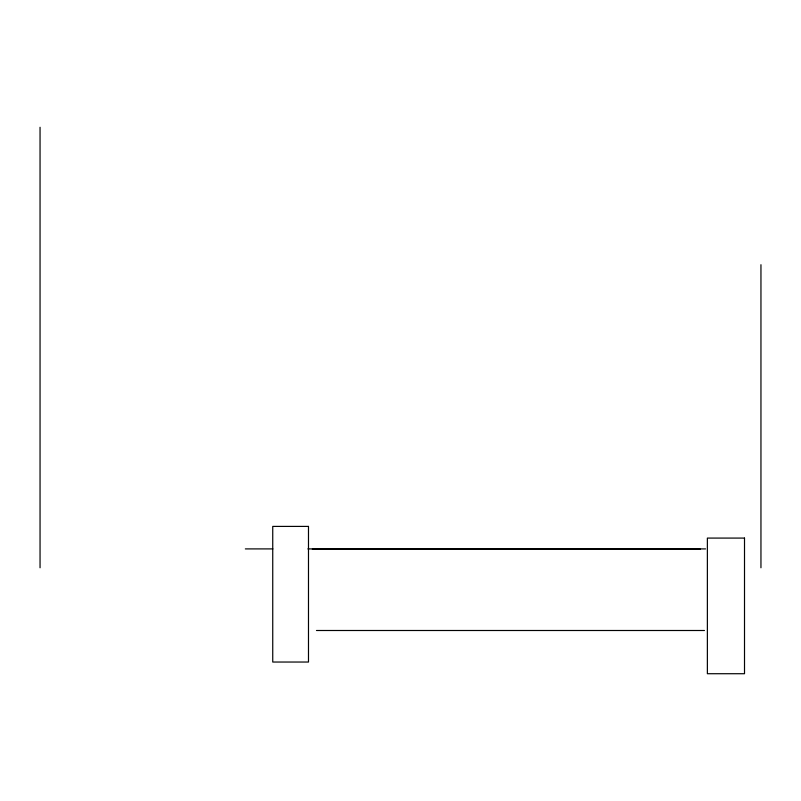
<?xml version="1.0" encoding="UTF-8"?>
<svg xmlns="http://www.w3.org/2000/svg" width="801" height="801" viewBox="0 0 801 801"><rect width="100%" height="100%" fill="white"/><g stroke="black" fill="none" stroke-linecap="round" stroke-linejoin="round"><path stroke-width="1.2" d="M245.346 548.905L272.861 548.905M307.874 548.905L705.551 548.905M312.34 549.206L700.334 549.206M316.465 630.497L704.459 630.497M760.95 264.71L760.95 567.769M40.05 127.279L40.05 567.769M308.485 526.407L272.74 526.407L272.74 662.037L308.485 662.037L308.485 526.407M744.509 538.082L707.373 538.082L707.373 673.721L744.509 673.721L744.509 538.082"/></g></svg>
